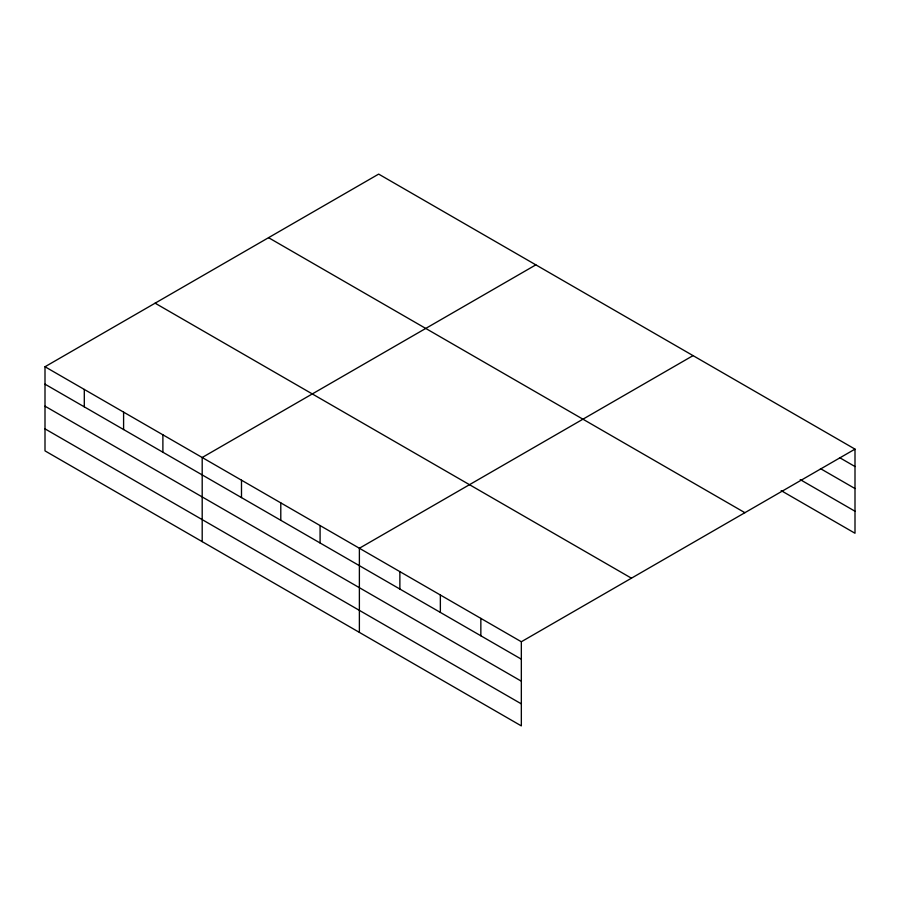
<?xml version="1.0" encoding="UTF-8"?>
<svg xmlns="http://www.w3.org/2000/svg" width="900" height="900" viewBox="0 0 900 900"><rect width="100%" height="100%" fill="white"/><g stroke="black" fill="none" stroke-linecap="round" stroke-linejoin="round"><path stroke-width="1.35" d="M521.336 681.188L521.336 641.756L45 366.75L45 450.877L521.336 725.895L521.336 681.188L45 406.181M781.166 490.624L855 533.25L855 449.123L378.664 174.105L45 366.75M535.849 264.859L202.196 457.504L202.196 541.631M693.045 355.624L359.381 548.257L359.381 632.385M521.336 641.756L855 449.123M839.52 457.594L855 466.537M820.462 468.619L855 488.554M800.224 479.61L855 511.234M268.549 237.679L744.896 512.696M155.104 303.176L631.451 578.194M45 384.165L521.336 659.171M45 428.861L521.336 703.867M480.848 618.379L480.848 635.794M440.359 595.012L440.359 612.416M399.87 571.635L399.87 589.039M320.085 525.566L320.085 542.981M280.789 502.875L280.789 520.29M241.493 480.195L241.493 497.599M162.889 434.812L162.889 452.228M123.593 412.121L123.593 429.536M84.296 389.441L84.296 406.845"/></g></svg>
